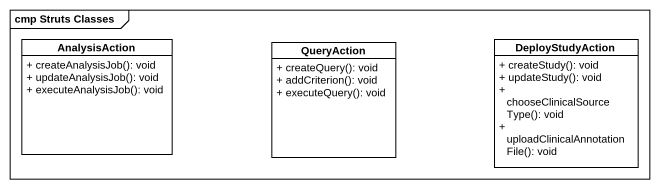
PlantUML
@startuml
mainframe cmp Struts Classes
hide circle
hide empty members
skinparam classAttributeIconSize 0
class AnalysisAction {
  + createAnalysisJob(): void
  + updateAnalysisJob(): void
  + executeAnalysisJob(): void
}
class QueryAction {
  + createQuery(): void
  + addCriterion(): void
  + executeQuery(): void
}
class DeployStudyAction {
  + createStudy(): void
  + updateStudy(): void
  + chooseClinicalSourceType(): void
  + uploadClinicalAnnotationFile(): void
}
@enduml
